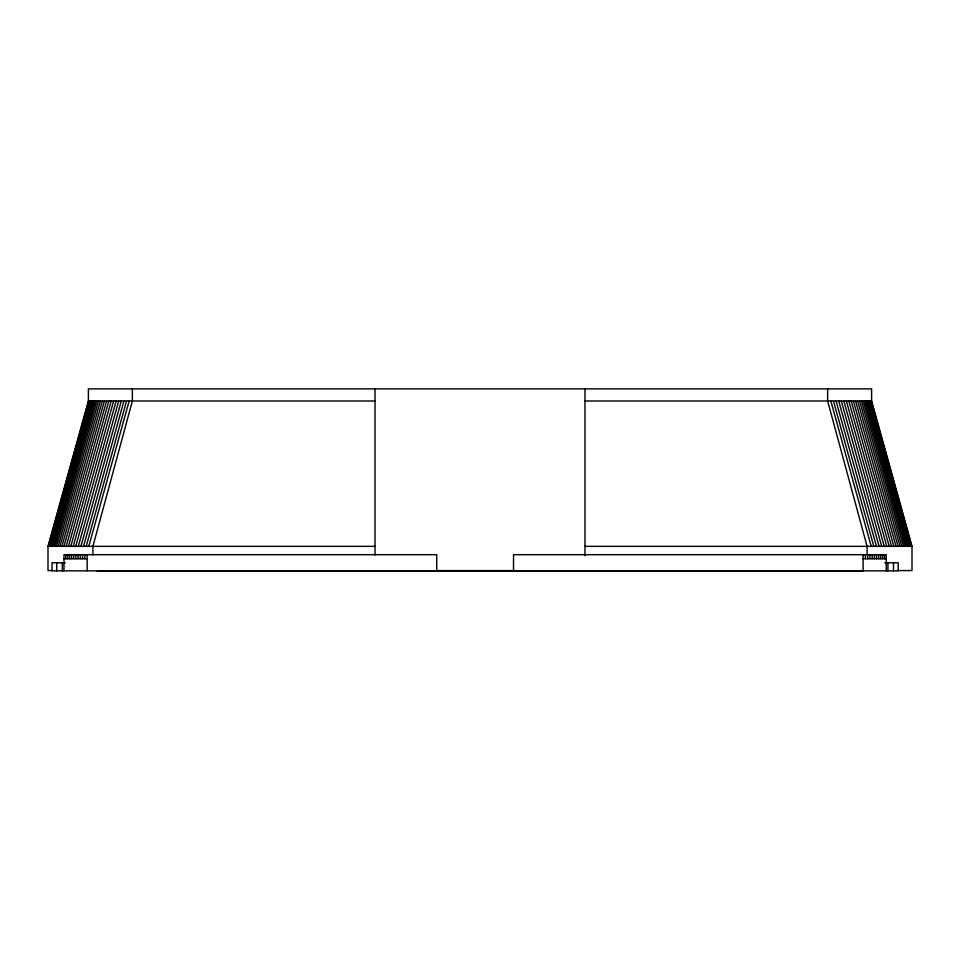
<?xml version="1.0" encoding="UTF-8"?>
<svg xmlns="http://www.w3.org/2000/svg" width="960" height="960" viewBox="0 0 960 960"><rect width="100%" height="100%" fill="white"/><g stroke="black" fill="none" stroke-linecap="round" stroke-linejoin="round"><path stroke-width="1.44" d="M56.736 570.84L56.736 562.764M62.316 570.84L62.316 562.764M63.996 570.84L63.984 554.688L436.716 554.688L436.728 570.84M863.1 570.84L863.1 554.688M865.392 558.732L865.404 554.688M867.684 558.732L867.684 554.688M869.952 558.732L869.952 554.688M872.184 558.732L872.196 554.688M874.38 558.732L874.392 554.688M876.54 558.732L876.552 554.688M878.628 558.732L878.64 554.688M880.656 558.732L880.668 554.688M882.612 558.732L882.624 554.688M884.484 558.732L884.484 554.688M886.26 570.84L886.26 554.688L513.528 554.688L513.528 570.84M52.344 570.576L48 570.576L48 546.348L88.38 401.004L88.38 388.884L871.62 388.884L871.62 401.004L912 546.348L912 570.576L897.876 570.576M48.324 546.348L88.704 401.004M48.78 546.348L89.148 401.004M49.38 546.348L89.76 401.004M50.16 546.348L90.54 401.004M51.108 546.348L91.488 401.004M52.212 546.348L92.592 401.004M53.472 546.348L93.852 401.004M54.888 546.348L95.268 401.004M56.448 546.348L96.828 401.004M58.152 546.348L98.52 401.004M59.976 546.348L100.356 401.004M61.932 546.348L102.312 401.004M63.996 546.348L104.376 401.004M66.18 546.348L106.548 401.004M68.448 546.348L108.816 401.004M70.8 546.348L111.18 401.004M73.236 546.348L113.616 401.004M75.744 546.348L116.112 401.004M78.3 546.348L118.668 401.004M80.904 546.348L121.272 401.004M83.532 546.348L123.912 401.004M86.196 546.348L126.564 401.004M88.8 546.348L129.168 401.004M88.38 401.004L375.024 401.004M584.976 401.004L871.62 401.004M48 546.348L375.024 546.348M584.976 546.348L912 546.348M63.996 558.732L87.156 558.732L87.156 570.84M863.1 558.732L886.248 558.732M65.328 562.764L52.032 562.764L52.032 570.84L898.224 570.84L898.212 562.764L884.916 562.764M435.708 570.576L514.488 570.576M97.248 571.116L862.752 571.116M871.296 401.004L911.676 546.348M870.852 401.004L911.22 546.348M870.24 401.004L910.62 546.348M869.46 401.004L909.84 546.348M868.512 401.004L908.892 546.348M867.408 401.004L907.788 546.348M866.148 401.004L906.528 546.348M864.732 401.004L905.112 546.348M863.172 401.004L903.552 546.348M861.48 401.004L901.848 546.348M859.644 401.004L900.024 546.348M857.688 401.004L898.068 546.348M855.624 401.004L896.004 546.348M853.452 401.004L893.82 546.348M851.184 401.004L891.552 546.348M848.82 401.004L889.2 546.348M846.384 401.004L886.764 546.348M843.888 401.004L884.256 546.348M841.332 401.004L881.7 546.348M838.728 401.004L879.096 546.348M836.088 401.004L876.468 546.348M833.436 401.004L873.804 546.348M830.832 401.004L871.2 546.348M87.144 554.688L87.156 558.732M84.852 554.688L84.852 558.732M82.56 554.688L82.572 558.732M80.292 554.688L80.304 558.732M78.06 554.688L78.06 558.732M75.852 554.688L75.864 558.732M73.704 554.688L73.716 558.732M71.604 554.688L71.616 558.732M69.588 554.688L69.588 558.732M67.632 554.688L67.644 558.732M65.76 554.688L65.772 558.732M893.508 562.764L893.52 570.84M887.928 562.764L887.928 570.84M867.096 554.904L867.096 546.348L827.64 401.004L827.64 388.884M584.976 388.884L584.976 555.696M375.024 388.884L375.024 554.904M132.36 388.884L132.36 401.004L92.904 546.348L92.904 554.904"/></g></svg>
